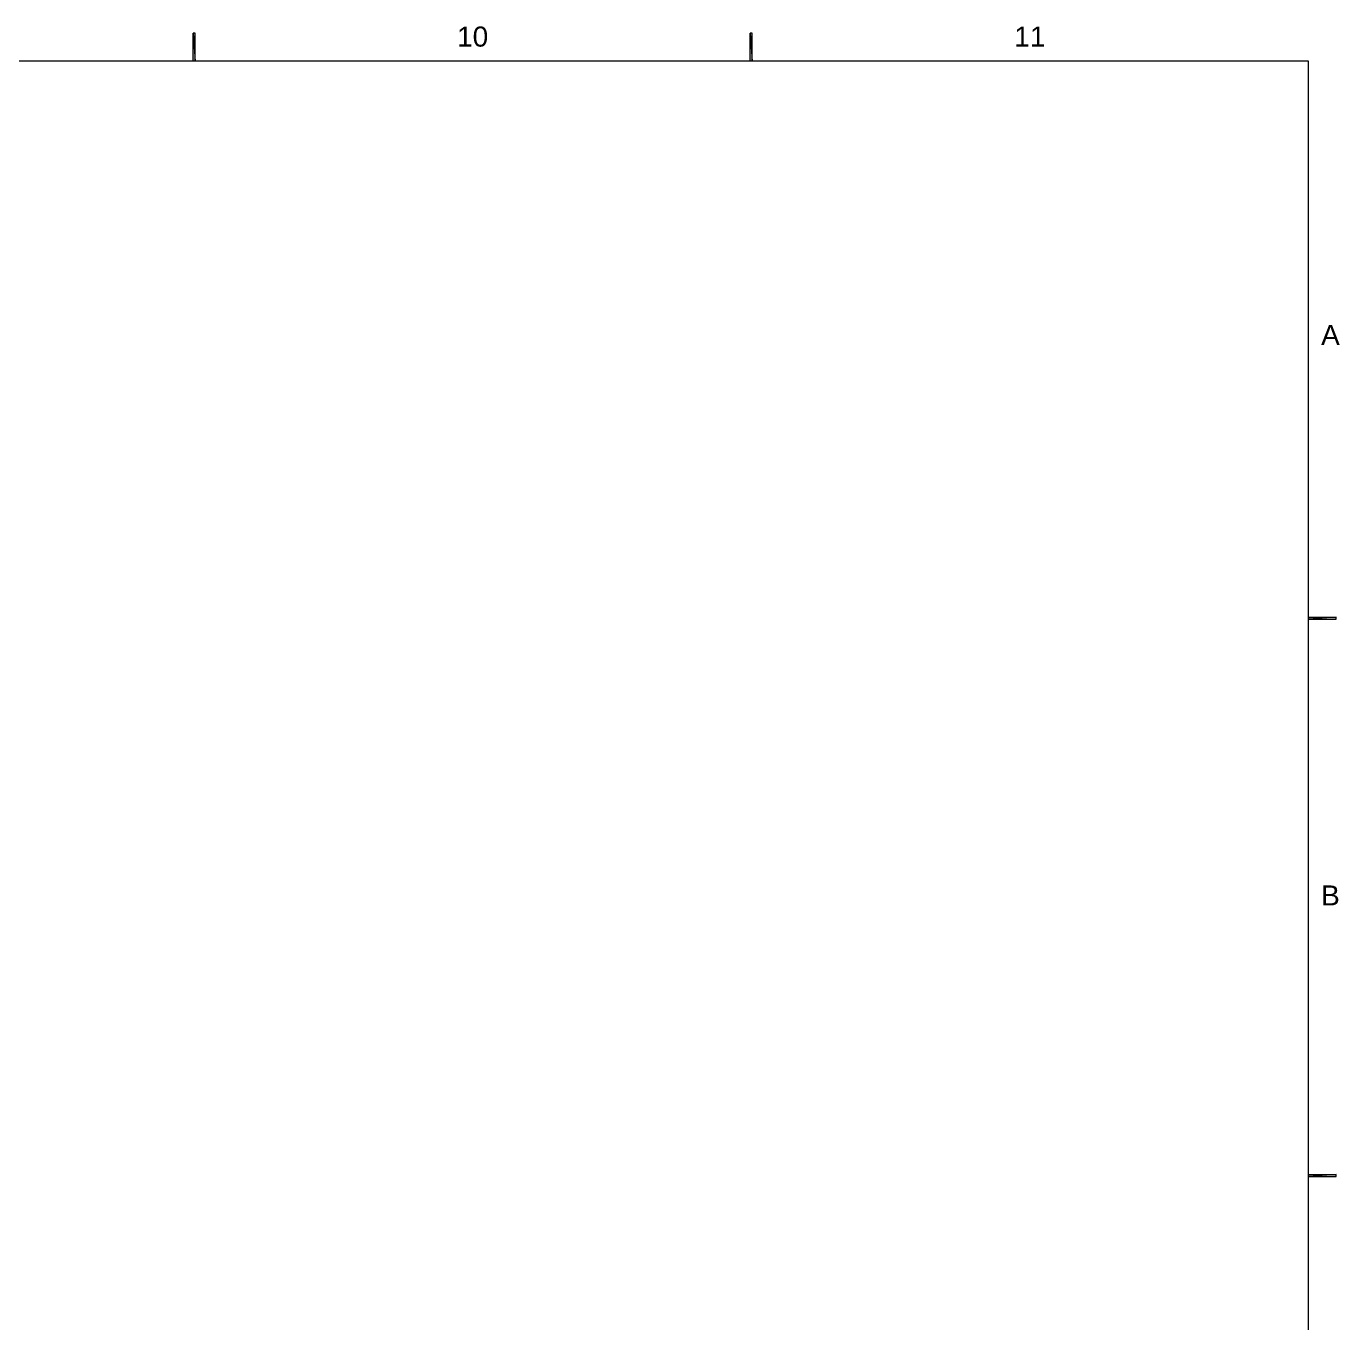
# Model space of a CAD drawing. Header units: centimetres. Extents: x -9.9 to 12.1, y -14.8 to 2.1.
# Drawn here: x 8.204 to 8.793, y -11.674 to -11.092 of the extents above; entities that cross this region are included whole.
import ezdxf

# ---------------------------------------------------------------- set-up
doc = ezdxf.new("R2010")
doc.units = ezdxf.units.CM
doc.header["$MEASUREMENT"] = 0
for name, color, linetype, lineweight in [('PDF _Geometria_Num_Penna__7', 7, 'Continuous', 18), ('PDF _Riempimenti solidi_Num_Penna__7', 7, 'Continuous', 18), ('PDF _Testo_Num_Penna__7', 7, 'Continuous', 18)]:
    doc.layers.add(name, color=color, linetype=linetype, lineweight=lineweight)
doc.styles.add('GENERATED_STYLE_1', font='Arial.ttf')

msp = doc.modelspace()

# ---------------------------------------------------------------- hatches: boundary and pattern name
at = {"layer": 'PDF _Riempimenti solidi_Num_Penna__7', "linetype": 'Continuous', "lineweight": 18}
for points in [[(8.27841, -11.09552), (8.27931, -11.10806), (8.27931, -11.09552)], [(8.27841, -11.10806), (8.27931, -11.10806), (8.27841, -11.09552)], [(8.5284, -11.09552), (8.5293, -11.10806), (8.5293, -11.09552)], [(8.5284, -11.10806), (8.5293, -11.10806), (8.5284, -11.09552)], [(8.77887, -11.35763), (8.77887, -11.35853), (8.79136, -11.35763)], [(8.77887, -11.35853), (8.79136, -11.35853), (8.79136, -11.35763)], [(8.77887, -11.60762), (8.77887, -11.60852), (8.79136, -11.60762)], [(8.77887, -11.60852), (8.79136, -11.60852), (8.79136, -11.60762)]]:
    msp.add_hatch(color=7, dxfattribs=at).paths.add_polyline_path(points)

# ---------------------------------------------------------------- linework, layer by layer
at = {"layer": 'PDF _Geometria_Num_Penna__7', "color": 7, "linetype": 'Continuous', "lineweight": 18, "flags": 128}
for points in [[(8.27931, -11.09552), (8.27841, -11.09552), (8.27931, -11.10806)], [(8.27841, -11.09552), (8.27931, -11.10806), (8.27841, -11.10806)], [(8.5293, -11.09552), (8.5284, -11.09552), (8.5293, -11.10806)], [(8.5284, -11.09552), (8.5293, -11.10806), (8.5284, -11.10806)], [(5.99882, -13.11216), (8.77887, -13.11216), (8.77887, -11.10806), (5.99882, -11.10806)], [(8.79136, -11.35853), (8.79136, -11.35763), (8.77887, -11.35853)], [(8.79136, -11.35763), (8.77887, -11.35853), (8.77887, -11.35763)], [(8.79136, -11.60852), (8.79136, -11.60762), (8.77887, -11.60852)], [(8.79136, -11.60762), (8.77887, -11.60852), (8.77887, -11.60762)]]:
    msp.add_lwpolyline(points, close=True, dxfattribs=at)

# ---------------------------------------------------------------- texts
at = {"layer": 'PDF _Testo_Num_Penna__7', "color": 7, "linetype": 'Continuous', "lineweight": 18, "char_height": 0.009, "attachment_point": 7, "style": 'GENERATED_STYLE_1'}
for s, insert in [('\\A1;10', (8.39687, -11.10169)), ('\\A1;11', (8.6469, -11.10154)), ('\\A1;A', (8.7846, -11.23545)), ('\\A1;B', (8.7846, -11.48692))]:
    msp.add_mtext(s, dxfattribs=dict(at, insert=insert))

doc.saveas('drawing.dxf')
